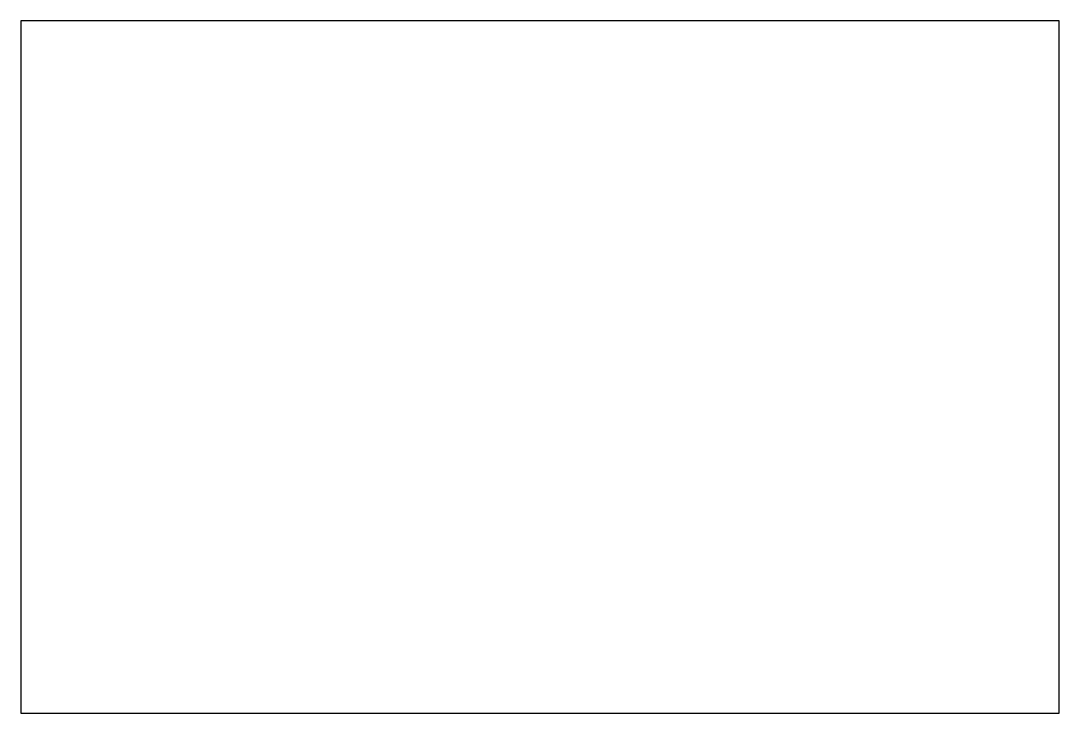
# Model space of a CAD drawing. Header units: millimetres. Extents: x 0 to 38.1, y 0 to 25.4.
import ezdxf

# ---------------------------------------------------------------- set-up
doc = ezdxf.new("R2010")
doc.units = ezdxf.units.MM
doc.layers.get('0').update_dxf_attribs({"linetype": 'CONTINUOUS'})

msp = doc.modelspace()

# ---------------------------------------------------------------- linework, layer by layer
msp.add_lwpolyline([(38.1, 25.4), (0, 25.4), (0, 0), (38.1, 0)], close=True)

doc.saveas('drawing.dxf')
